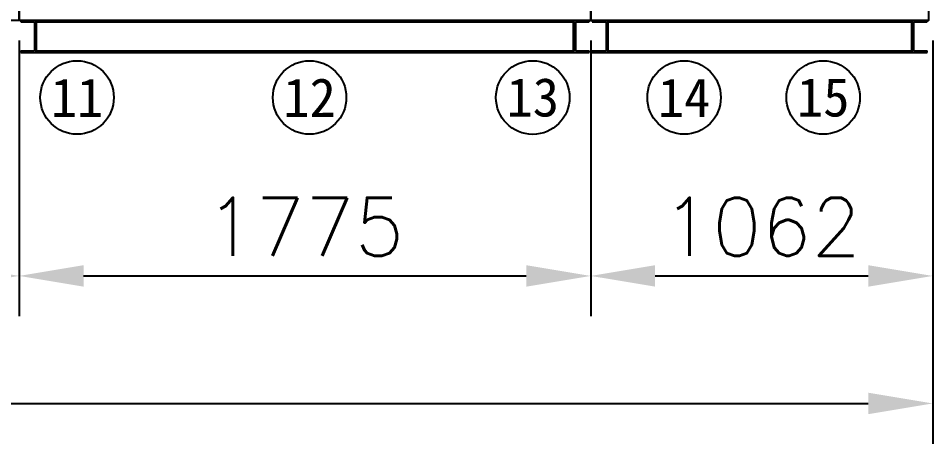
# Model space of a CAD drawing. Header units: millimetres. Extents: x -7350 to 21750, y -6100 to 14306.
# Drawn here: x 6410 to 9249, y -1315 to 6 of the extents above; entities that cross this region are included whole.
import ezdxf
from ezdxf.enums import TextEntityAlignment as Align

# ---------------------------------------------------------------- set-up
doc = ezdxf.new("R2010")
doc.units = ezdxf.units.MM
for name, color, linetype in [('Dim', 1, 'Continuous'), ('McFrame', 7, 'Continuous'), ('SectionName', 1, 'Continuous')]:
    doc.layers.add(name, color=color, linetype=linetype)
doc.styles.add('ROMANS', font='romans.shx')
doc.styles.add('vm', font='宋体', dxfattribs={"height": 198})
doc.dimstyles.new('McDim', dxfattribs={"dimscale": 100, "dimtxt": 1.8, "dimasz": 2, "dimexe": 1.25, "dimexo": 0.625, "dimtad": 1, "dimdec": 1, "dimdsep": 46, "dimtxsty": 'ROMANS', "dimcen": 2.5, "dimadec": 0, "dimazin": 0, "dimtfac": 1, "dimtmove": 0, "dimatfit": 1, "dimfxl": 0, "dimarcsym": 0})

# ---------------------------------------------------------------- blocks, each defined once
blk = doc.blocks.new('*D43')
at = {"layer": 'Defpoints', "color": 0}
for p in [(4187, 0), (6412, 0), (6412, -794)]:
    blk.add_point(p, dxfattribs=at)
at = {"layer": 'Dim', "color": 0, "lineweight": -2}
for p, q in [((4187, -62.5), (4187, -919)), ((6412, -62.5), (6412, -919)), ((4387, -794), (6212, -794))]:
    blk.add_line(p, q, dxfattribs=at)
at = {"layer": 'Dim', "color": 0}
for points in [[(4387, -760.7), (4387, -827.3), (4187, -794)], [(6212, -760.7), (6212, -827.3), (6412, -794)]]:
    blk.add_solid(points, dxfattribs=at)
at = {"layer": 'Dim', "color": 0, "insert": (5299.5, -641.5), "char_height": 180, "attachment_point": 5, "style": 'ROMANS'}
blk.add_mtext('2225', dxfattribs=at)
blk = doc.blocks.new('*D44')
at = {"layer": 'Defpoints', "color": 0}
for p in [(6412, 0), (8187, 0), (8187, -794)]:
    blk.add_point(p, dxfattribs=at)
at = {"layer": 'Dim', "color": 0, "lineweight": -2}
for p, q in [((6412, -62.5), (6412, -919)), ((8187, -62.5), (8187, -919)), ((6612, -794), (7987, -794))]:
    blk.add_line(p, q, dxfattribs=at)
at = {"layer": 'Dim', "color": 0}
for points in [[(6612, -760.7), (6612, -827.3), (6412, -794)], [(7987, -760.7), (7987, -827.3), (8187, -794)]]:
    blk.add_solid(points, dxfattribs=at)
at = {"layer": 'Dim', "color": 0, "insert": (7299.5, -641.5), "char_height": 180, "attachment_point": 5, "style": 'ROMANS'}
blk.add_mtext('1775', dxfattribs=at)
blk = doc.blocks.new('*D45')
at = {"layer": 'Defpoints', "color": 0}
for p in [(8187, 0), (9249, 0), (9249, -794)]:
    blk.add_point(p, dxfattribs=at)
at = {"layer": 'Dim', "color": 0, "lineweight": -2}
for p, q in [((8187, -62.5), (8187, -919)), ((9249, -62.5), (9249, -919)), ((8387, -794), (9049, -794))]:
    blk.add_line(p, q, dxfattribs=at)
at = {"layer": 'Dim', "color": 0}
for points in [[(8387, -760.7), (8387, -827.3), (8187, -794)], [(9049, -760.7), (9049, -827.3), (9249, -794)]]:
    blk.add_solid(points, dxfattribs=at)
at = {"layer": 'Dim', "color": 0, "insert": (8718, -641.5), "char_height": 180, "attachment_point": 5, "style": 'ROMANS'}
blk.add_mtext('1062', dxfattribs=at)
blk = doc.blocks.new('*D46')
at = {"layer": 'Defpoints', "color": 0}
for p in [(0, 0), (9249, 0), (9249, -1190)]:
    blk.add_point(p, dxfattribs=at)
at = {"layer": 'Dim', "color": 0, "lineweight": -2}
for p, q in [((0, -62.5), (0, -1315)), ((9249, -62.5), (9249, -1315)), ((200, -1190), (9049, -1190))]:
    blk.add_line(p, q, dxfattribs=at)
at = {"layer": 'Dim', "color": 0}
for points in [[(200, -1156.7), (200, -1223.3), (0, -1190)], [(9049, -1156.7), (9049, -1223.3), (9249, -1190)]]:
    blk.add_solid(points, dxfattribs=at)
at = {"layer": 'Dim', "color": 0, "insert": (4624.5, -1037.5), "char_height": 180, "attachment_point": 5, "style": 'ROMANS'}
blk.add_mtext('9249', dxfattribs=at)

msp = doc.modelspace()

# ---------------------------------------------------------------- linework, layer by layer
at = {"layer": 'McFrame'}
for p, q in [((6417, 0), (6465, 0)), ((6417, 0), (6417, -5.3)), ((6465, 0), (6465, -100)), ((6465, 0), (8134, 0)), ((6465, -100), (6465, 0)), ((8134, -100), (8134, 0)), ((8134, 0), (8182, 0)), ((8134, 0), (8134, -100)), ((8182, 0), (8182, -5.3)), ((8192, 0), (8240, 0)), ((8192, 0), (8192, -5.3)), ((8240, 0), (8240, -100)), ((8240, 0), (9184, 0)), ((8240, -100), (8240, 0)), ((9184, -100), (9184, 0)), ((9184, 0), (9232, 0)), ((9184, 0), (9184, -100)), ((9232, 0), (9232, -5.3)), ((6417, -5.3), (6459.7, -5.3)), ((6459.7, -5.3), (6459.7, -94.7)), ((6465, -5.3), (8134, -5.3)), ((8139.3, -5.3), (8182, -5.3)), ((8139.3, -5.3), (8139.3, -94.7)), ((8192, -5.3), (8234.7, -5.3)), ((8234.7, -5.3), (8234.7, -94.7)), ((8240, -5.3), (9184, -5.3)), ((9189.3, -5.3), (9232, -5.3)), ((9189.3, -5.3), (9189.3, -94.7)), ((6417, -94.7), (6459.7, -94.7)), ((6417, -100), (6417, -94.7)), ((6417, -100), (6465, -100)), ((6465, -94.7), (8134, -94.7)), ((6465, -100), (8134, -100)), ((8134, -100), (8182, -100)), ((8139.3, -94.7), (8182, -94.7)), ((8182, -100), (8182, -94.7)), ((8192, -94.7), (8234.7, -94.7)), ((8192, -100), (8192, -94.7)), ((8192, -100), (8240, -100)), ((8240, -94.7), (9184, -94.7)), ((8240, -100), (9184, -100)), ((9184, -100), (9232, -100)), ((9189.3, -94.7), (9232, -94.7)), ((9232, -100), (9232, -94.7))]:
    msp.add_line(p, q, dxfattribs=at)
for points in [[(4187, 0), (6412, 0), (6412, 2110), (4187, 2110)], [(6412, 0), (8187, 0), (8187, 2110), (6412, 2110)], [(8187, 0), (9237, 0), (9237, 2110), (8187, 2110)]]:
    msp.add_lwpolyline(points, close=True, dxfattribs=at)
at = {"layer": 'SectionName'}
for centre, radius in [((6592, -240), 114.13), ((7314, -240), 114.13), ((8007, -240), 114.34), ((8477, -240), 114.13), ((8909, -240), 114.13)]:
    msp.add_circle(centre, radius, dxfattribs=at)

# ---------------------------------------------------------------- texts
at = {"layer": 'SectionName', "style": 'vm'}
for s, p in [('11', (6592, -240)), ('12', (7314, -240)), ('13', (8007, -240)), ('14', (8477, -240)), ('15', (8909, -240))]:
    msp.add_text(s, height=120, dxfattribs=at).set_placement(p, align=Align.MIDDLE)

# ---------------------------------------------------------------- dimensions: what is measured, and where the dimension line sits
at = {"layer": 'Dim'}
for base, p1, p2, picture, middle in [((9249, -1190), (0, 0), (9249, 0), '*D46', (4624.5, -1037.5)), ((6412, -794), (4187, 0), (6412, 0), '*D43', (5299.5, -641.5)), ((8187, -794), (6412, 0), (8187, 0), '*D44', (7299.5, -641.5)), ((9249, -794), (8187, 0), (9249, 0), '*D45', (8718, -641.5))]:
    dim = msp.add_linear_dim(base=base, p1=p1, p2=p2, dimstyle='McDim', dxfattribs=at)
    dim.commit()
    dim.dimension.update_dxf_attribs({"geometry": picture, "text_midpoint": middle})

doc.saveas('drawing.dxf')
